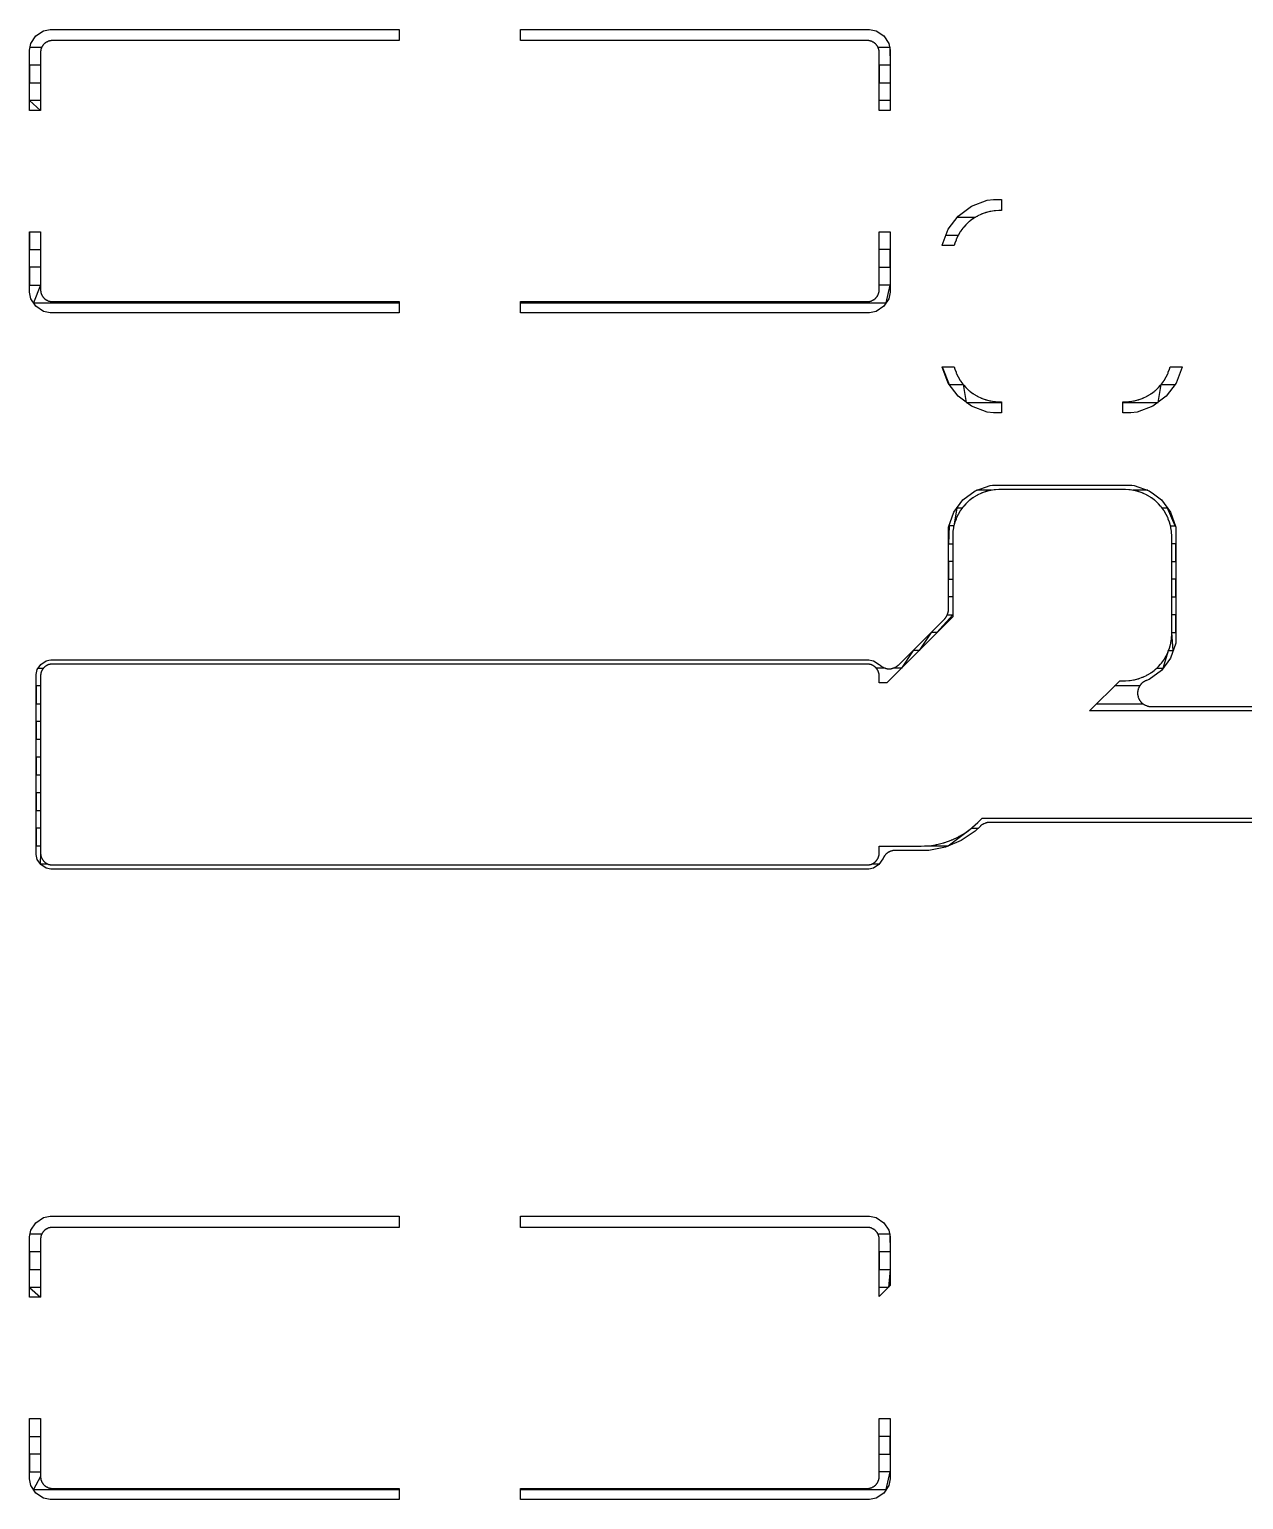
# Model space of a CAD drawing. Header units: metres. Extents: x 141.3 to 191.2, y -114.6 to -61.8.
# Drawn here: x 141.69 to 150.4, y -93.66 to -83.12 of the extents above; entities that cross this region are included whole.
import ezdxf

# ---------------------------------------------------------------- set-up
doc = ezdxf.new("R2010")
doc.units = ezdxf.units.M

msp = doc.modelspace()

# ---------------------------------------------------------------- linework, layer by layer
for points in [[(141.774, -83.377), (141.694, -83.377), (141.694, -83.504), (141.774, -83.504), (141.774, -83.632), (141.694, -83.632), (141.774, -83.703), (141.694, -83.703), (141.694, -83.27), (141.704, -83.222), (141.74, -83.168), (141.795, -83.131), (141.843, -83.122), (144.345, -83.122), (144.345, -83.202), (141.859, -83.202), (141.857, -83.202), (141.855, -83.202), (141.853, -83.202), (141.851, -83.202), (141.849, -83.202), (141.847, -83.203), (141.844, -83.203), (141.842, -83.203), (141.84, -83.204), (141.838, -83.204), (141.836, -83.205), (141.834, -83.205), (141.832, -83.206), (141.83, -83.207), (141.828, -83.207), (141.826, -83.208), (141.825, -83.209), (141.823, -83.21), (141.821, -83.211), (141.819, -83.212), (141.817, -83.213), (141.815, -83.214), (141.814, -83.215), (141.812, -83.216), (141.81, -83.217), (141.808, -83.218), (141.807, -83.22), (141.805, -83.221), (141.803, -83.222), (141.802, -83.224), (141.8, -83.225), (141.799, -83.226), (141.797, -83.228), (141.796, -83.23), (141.795, -83.231), (141.793, -83.233), (141.792, -83.234), (141.791, -83.236), (141.79, -83.238), (141.788, -83.239), (141.787, -83.241), (141.786, -83.243), (141.785, -83.245), (141.784, -83.247), (141.783, -83.248), (141.782, -83.25), (141.781, -83.252), (141.78, -83.254), (141.78, -83.256), (141.779, -83.258), (141.778, -83.26), (141.778, -83.262), (141.777, -83.264), (141.777, -83.266), (141.776, -83.268), (141.776, -83.27), (141.775, -83.272), (141.775, -83.274), (141.775, -83.276), (141.774, -83.278), (141.774, -83.28), (141.774, -83.282), (141.774, -83.285), (141.774, -83.287), (141.774, -83.703)], [(145.215, -83.202), (145.215, -83.122), (147.717, -83.122), (147.765, -83.131), (147.82, -83.168), (147.856, -83.222), (147.866, -83.27), (147.866, -83.703), (147.786, -83.703), (147.786, -83.287), (147.786, -83.285), (147.786, -83.282), (147.786, -83.28), (147.786, -83.278), (147.785, -83.276), (147.785, -83.274), (147.785, -83.272), (147.784, -83.27), (147.784, -83.268), (147.783, -83.266), (147.783, -83.264), (147.782, -83.262), (147.782, -83.26), (147.781, -83.258), (147.78, -83.256), (147.78, -83.254), (147.779, -83.252), (147.778, -83.25), (147.777, -83.248), (147.776, -83.247), (147.775, -83.245), (147.774, -83.243), (147.773, -83.241), (147.772, -83.239), (147.77, -83.238), (147.769, -83.236), (147.768, -83.234), (147.767, -83.233), (147.765, -83.231), (147.764, -83.23), (147.763, -83.228), (147.761, -83.226), (147.76, -83.225), (147.758, -83.224), (147.757, -83.222), (147.755, -83.221), (147.753, -83.22), (147.752, -83.218), (147.75, -83.217), (147.748, -83.216), (147.746, -83.215), (147.745, -83.214), (147.743, -83.213), (147.741, -83.212), (147.739, -83.211), (147.737, -83.21), (147.735, -83.209), (147.734, -83.208), (147.732, -83.207), (147.73, -83.207), (147.728, -83.206), (147.726, -83.205), (147.724, -83.205), (147.722, -83.204), (147.72, -83.204), (147.718, -83.203), (147.716, -83.203), (147.713, -83.203), (147.711, -83.202), (147.709, -83.202), (147.707, -83.202), (147.705, -83.202), (147.703, -83.202), (147.701, -83.202), (145.215, -83.202)], [(141.698, -83.249), (141.783, -83.249)], [(147.777, -83.249), (147.862, -83.249), (147.866, -83.377), (147.786, -83.377), (147.786, -83.504), (147.866, -83.504), (147.866, -83.632), (147.786, -83.632)], [(148.237, -84.671), (148.238, -84.668), (148.28, -84.555), (148.352, -84.46), (148.447, -84.388), (148.56, -84.346), (148.605, -84.341), (148.663, -84.341), (148.663, -84.421), (148.648, -84.421), (148.646, -84.421), (148.644, -84.421), (148.619, -84.422), (148.617, -84.422), (148.615, -84.423), (148.613, -84.423), (148.611, -84.423), (148.587, -84.427), (148.585, -84.427), (148.583, -84.427), (148.581, -84.428), (148.579, -84.428), (148.555, -84.434), (148.553, -84.435), (148.551, -84.435), (148.549, -84.436), (148.547, -84.437), (148.524, -84.445), (148.522, -84.446), (148.52, -84.447), (148.518, -84.447), (148.516, -84.448), (148.494, -84.459), (148.492, -84.46), (148.49, -84.461), (148.488, -84.462), (148.486, -84.463), (148.465, -84.475), (148.464, -84.476), (148.462, -84.477), (148.46, -84.479), (148.458, -84.48), (148.439, -84.494), (148.437, -84.496), (148.435, -84.497), (148.434, -84.498), (148.432, -84.5), (148.414, -84.516), (148.413, -84.518), (148.411, -84.519), (148.41, -84.521), (148.408, -84.522), (148.392, -84.54), (148.39, -84.542), (148.389, -84.543), (148.388, -84.545), (148.386, -84.547), (148.372, -84.566), (148.371, -84.568), (148.369, -84.57), (148.368, -84.572), (148.367, -84.573), (148.355, -84.594), (148.354, -84.596), (148.353, -84.598), (148.352, -84.6), (148.351, -84.602), (148.34, -84.624), (148.339, -84.626), (148.339, -84.628), (148.338, -84.63), (148.337, -84.632), (148.329, -84.655), (148.329, -84.655), (148.329, -84.655), (148.328, -84.657), (148.327, -84.659), (148.327, -84.661), (148.326, -84.663), (148.324, -84.671), (148.237, -84.671)], [(148.345, -84.468), (148.477, -84.468)], [(141.694, -84.572), (141.774, -84.572), (141.774, -84.988), (141.774, -84.99), (141.774, -84.993), (141.774, -84.995), (141.774, -84.997), (141.775, -84.999), (141.775, -85.001), (141.775, -85.003), (141.776, -85.005), (141.776, -85.007), (141.777, -85.009), (141.777, -85.011), (141.778, -85.013), (141.778, -85.015), (141.779, -85.017), (141.78, -85.019), (141.78, -85.021), (141.781, -85.023), (141.782, -85.025), (141.783, -85.027), (141.784, -85.028), (141.785, -85.03), (141.786, -85.032), (141.787, -85.034), (141.788, -85.036), (141.79, -85.037), (141.791, -85.039), (141.792, -85.041), (141.793, -85.042), (141.795, -85.044), (141.796, -85.045), (141.797, -85.047), (141.799, -85.049), (141.8, -85.05), (141.802, -85.051), (141.803, -85.053), (141.805, -85.054), (141.807, -85.055), (141.808, -85.057), (141.81, -85.058), (141.812, -85.059), (141.814, -85.06), (141.815, -85.061), (141.817, -85.062), (141.819, -85.063), (141.821, -85.064), (141.823, -85.065), (141.825, -85.066), (141.826, -85.067), (141.828, -85.068), (141.83, -85.068), (141.832, -85.069), (141.834, -85.07), (141.836, -85.07), (141.838, -85.071), (141.84, -85.071), (141.842, -85.072), (141.844, -85.072), (141.847, -85.072), (141.849, -85.073), (141.851, -85.073), (141.853, -85.073), (141.855, -85.073), (141.857, -85.073), (141.859, -85.073), (144.345, -85.073), (144.345, -85.153), (141.843, -85.153), (141.795, -85.144), (141.74, -85.107), (141.704, -85.053), (141.694, -85.005), (141.694, -84.572), (141.694, -84.7), (141.774, -84.7), (141.774, -84.827), (141.694, -84.827), (141.694, -84.955), (141.774, -84.955), (141.723, -85.082), (144.345, -85.082)], [(147.701, -85.073), (147.703, -85.073), (147.705, -85.073), (147.707, -85.073), (147.709, -85.073), (147.711, -85.073), (147.713, -85.072), (147.716, -85.072), (147.718, -85.072), (147.72, -85.071), (147.722, -85.071), (147.724, -85.07), (147.726, -85.07), (147.728, -85.069), (147.73, -85.068), (147.732, -85.068), (147.734, -85.067), (147.735, -85.066), (147.737, -85.065), (147.739, -85.064), (147.741, -85.063), (147.743, -85.062), (147.745, -85.061), (147.746, -85.06), (147.748, -85.059), (147.75, -85.058), (147.752, -85.057), (147.753, -85.055), (147.755, -85.054), (147.757, -85.053), (147.758, -85.051), (147.76, -85.05), (147.761, -85.049), (147.763, -85.047), (147.764, -85.045), (147.765, -85.044), (147.767, -85.042), (147.768, -85.041), (147.769, -85.039), (147.77, -85.037), (147.772, -85.036), (147.773, -85.034), (147.774, -85.032), (147.775, -85.03), (147.776, -85.028), (147.777, -85.027), (147.778, -85.025), (147.779, -85.023), (147.78, -85.021), (147.78, -85.019), (147.781, -85.017), (147.782, -85.015), (147.782, -85.013), (147.783, -85.011), (147.783, -85.009), (147.784, -85.007), (147.784, -85.005), (147.785, -85.003), (147.785, -85.001), (147.785, -84.999), (147.786, -84.997), (147.786, -84.995), (147.786, -84.993), (147.786, -84.99), (147.786, -84.988), (147.786, -84.572), (147.866, -84.572), (147.866, -85.005), (147.856, -85.053), (147.82, -85.107), (147.765, -85.144), (147.717, -85.153), (145.215, -85.153), (145.215, -85.073), (147.701, -85.073)], [(148.265, -84.596), (148.354, -84.596)], [(145.215, -85.082), (147.837, -85.082), (147.866, -84.955), (147.786, -84.955), (147.786, -84.827), (147.866, -84.827), (147.866, -84.7), (147.786, -84.7)], [(148.237, -85.541), (148.324, -85.541), (148.326, -85.549), (148.327, -85.551), (148.327, -85.553), (148.328, -85.555), (148.329, -85.557), (148.337, -85.58), (148.338, -85.582), (148.339, -85.584), (148.339, -85.586), (148.34, -85.588), (148.351, -85.61), (148.352, -85.612), (148.353, -85.614), (148.354, -85.616), (148.355, -85.618), (148.367, -85.639), (148.368, -85.64), (148.369, -85.642), (148.371, -85.644), (148.372, -85.646), (148.386, -85.665), (148.388, -85.667), (148.389, -85.669), (148.39, -85.67), (148.392, -85.672), (148.408, -85.69), (148.41, -85.691), (148.411, -85.693), (148.413, -85.694), (148.414, -85.696), (148.432, -85.712), (148.434, -85.714), (148.435, -85.715), (148.437, -85.716), (148.439, -85.718), (148.458, -85.732), (148.46, -85.733), (148.462, -85.735), (148.464, -85.736), (148.465, -85.737), (148.486, -85.749), (148.488, -85.75), (148.49, -85.751), (148.492, -85.752), (148.494, -85.753), (148.516, -85.764), (148.518, -85.765), (148.52, -85.765), (148.522, -85.766), (148.524, -85.767), (148.547, -85.775), (148.547, -85.775), (148.547, -85.775), (148.549, -85.776), (148.551, -85.777), (148.553, -85.777), (148.555, -85.778), (148.579, -85.784), (148.581, -85.784), (148.583, -85.785), (148.585, -85.785), (148.587, -85.785), (148.611, -85.789), (148.613, -85.789), (148.615, -85.789), (148.617, -85.79), (148.619, -85.79), (148.644, -85.791), (148.646, -85.791), (148.648, -85.791), (148.663, -85.791), (148.663, -85.871), (148.605, -85.871), (148.56, -85.866), (148.447, -85.824), (148.352, -85.752), (148.28, -85.657), (148.238, -85.544), (148.237, -85.541), (148.289, -85.668), (148.389, -85.668), (148.41, -85.796), (148.663, -85.796)], [(149.577, -85.79), (149.579, -85.79), (149.581, -85.789), (149.583, -85.789), (149.585, -85.789), (149.609, -85.785), (149.611, -85.785), (149.613, -85.785), (149.615, -85.784), (149.617, -85.784), (149.641, -85.778), (149.643, -85.777), (149.645, -85.777), (149.647, -85.776), (149.649, -85.775), (149.672, -85.767), (149.674, -85.766), (149.676, -85.765), (149.678, -85.765), (149.68, -85.764), (149.702, -85.753), (149.704, -85.752), (149.706, -85.751), (149.708, -85.75), (149.71, -85.749), (149.731, -85.737), (149.732, -85.736), (149.734, -85.735), (149.736, -85.733), (149.738, -85.732), (149.757, -85.718), (149.759, -85.716), (149.761, -85.715), (149.762, -85.714), (149.764, -85.712), (149.782, -85.696), (149.783, -85.694), (149.785, -85.693), (149.786, -85.691), (149.788, -85.69), (149.804, -85.672), (149.806, -85.67), (149.807, -85.669), (149.808, -85.667), (149.81, -85.665), (149.824, -85.646), (149.825, -85.644), (149.827, -85.642), (149.828, -85.64), (149.829, -85.639), (149.841, -85.618), (149.842, -85.616), (149.843, -85.614), (149.844, -85.612), (149.845, -85.61), (149.856, -85.588), (149.857, -85.586), (149.857, -85.584), (149.858, -85.582), (149.859, -85.58), (149.867, -85.557), (149.867, -85.557), (149.867, -85.557), (149.868, -85.555), (149.869, -85.553), (149.869, -85.551), (149.87, -85.549), (149.872, -85.541), (149.959, -85.541), (149.958, -85.544), (149.916, -85.657), (149.844, -85.752), (149.749, -85.824), (149.636, -85.866), (149.591, -85.871), (149.533, -85.871), (149.533, -85.791), (149.548, -85.791), (149.55, -85.791), (149.552, -85.791), (149.577, -85.79)], [(149.533, -85.796), (149.786, -85.796), (149.807, -85.668), (149.907, -85.668)], [(150.514, -88.808), (148.577, -88.808), (148.575, -88.808), (148.573, -88.808), (148.571, -88.808), (148.569, -88.808), (148.567, -88.808), (148.564, -88.808), (148.562, -88.809), (148.56, -88.809), (148.558, -88.81), (148.556, -88.81), (148.554, -88.811), (148.552, -88.811), (148.55, -88.812), (148.548, -88.812), (148.546, -88.813), (148.544, -88.814), (148.536, -88.817), (148.534, -88.818), (148.532, -88.819), (148.531, -88.82), (148.529, -88.821), (148.527, -88.822), (148.525, -88.823), (148.523, -88.824), (148.522, -88.825), (148.52, -88.826), (148.518, -88.828), (148.516, -88.829), (148.515, -88.83), (148.513, -88.832), (148.512, -88.833), (148.51, -88.834), (148.509, -88.836), (148.474, -88.87), (148.374, -88.937), (148.262, -88.984), (148.143, -89.008), (147.902, -89.008), (147.9, -89.008), (147.898, -89.008), (147.896, -89.008), (147.894, -89.008), (147.891, -89.008), (147.889, -89.008), (147.887, -89.009), (147.885, -89.009), (147.883, -89.01), (147.881, -89.01), (147.879, -89.011), (147.877, -89.011), (147.871, -89.013), (147.869, -89.014), (147.867, -89.014), (147.865, -89.015), (147.863, -89.016), (147.861, -89.017), (147.859, -89.018), (147.857, -89.019), (147.855, -89.019), (147.854, -89.02), (147.852, -89.022), (147.85, -89.023), (147.848, -89.024), (147.847, -89.025), (147.845, -89.026), (147.843, -89.027), (147.842, -89.029), (147.84, -89.03), (147.838, -89.031), (147.837, -89.033), (147.835, -89.034), (147.834, -89.036), (147.832, -89.037), (147.831, -89.039), (147.83, -89.041), (147.828, -89.042), (147.827, -89.044), (147.826, -89.045), (147.825, -89.047), (147.82, -89.055), (147.819, -89.056), (147.818, -89.058), (147.817, -89.06), (147.816, -89.062), (147.815, -89.064), (147.814, -89.065), (147.813, -89.067), (147.813, -89.068), (147.784, -89.11), (147.746, -89.136), (147.712, -89.143), (141.848, -89.143), (141.814, -89.136), (141.776, -89.11), (141.75, -89.072), (141.743, -89.038), (141.743, -87.746), (141.75, -87.712), (141.776, -87.674), (141.814, -87.648), (141.833, -87.644), (141.848, -87.641), (147.712, -87.641), (147.733, -87.646), (147.746, -87.648), (147.787, -87.676), (147.788, -87.676), (147.789, -87.678), (147.791, -87.679), (147.792, -87.681), (147.794, -87.682), (147.795, -87.683), (147.797, -87.685), (147.799, -87.686), (147.8, -87.687), (147.802, -87.688), (147.804, -87.69), (147.806, -87.691), (147.807, -87.692), (147.809, -87.693), (147.811, -87.694), (147.813, -87.695), (147.815, -87.695), (147.817, -87.696), (147.825, -87.7), (147.827, -87.7), (147.829, -87.701), (147.831, -87.702), (147.833, -87.702), (147.835, -87.703), (147.837, -87.704), (147.839, -87.704), (147.841, -87.704), (147.843, -87.705), (147.845, -87.705), (147.847, -87.705), (147.849, -87.706), (147.851, -87.706), (147.853, -87.706), (147.855, -87.706), (147.857, -87.706), (147.86, -87.706), (147.862, -87.706), (147.864, -87.706), (147.866, -87.706), (147.868, -87.705), (147.87, -87.705), (147.872, -87.705), (147.874, -87.704), (147.876, -87.704), (147.878, -87.704), (147.88, -87.703), (147.882, -87.702), (147.884, -87.702), (147.886, -87.701), (147.888, -87.7), (147.89, -87.7), (147.898, -87.696), (147.9, -87.695), (147.902, -87.695), (147.904, -87.694), (147.906, -87.693), (147.908, -87.692), (147.909, -87.691), (147.911, -87.69), (147.913, -87.688), (147.915, -87.687), (147.916, -87.686), (147.918, -87.685), (147.92, -87.683), (147.921, -87.682), (147.923, -87.681), (147.924, -87.679), (147.926, -87.678), (148.254, -87.349), (148.256, -87.348), (148.257, -87.346), (148.258, -87.345), (148.26, -87.343), (148.261, -87.342), (148.262, -87.34), (148.264, -87.338), (148.265, -87.336), (148.266, -87.335), (148.267, -87.333), (148.268, -87.331), (148.269, -87.329), (148.27, -87.327), (148.271, -87.326), (148.272, -87.324), (148.273, -87.322), (148.276, -87.314), (148.277, -87.312), (148.278, -87.31), (148.278, -87.308), (148.279, -87.306), (148.279, -87.304), (148.28, -87.302), (148.28, -87.3), (148.281, -87.298), (148.281, -87.296), (148.282, -87.294), (148.282, -87.291), (148.282, -87.289), (148.282, -87.287), (148.282, -87.285), (148.282, -87.283), (148.282, -87.281), (148.282, -86.706), (148.284, -86.69), (148.321, -86.583), (148.387, -86.495), (148.475, -86.429), (148.582, -86.392), (148.598, -86.39), (149.598, -86.39), (149.614, -86.392), (149.721, -86.429), (149.752, -86.452), (149.809, -86.495), (149.875, -86.583), (149.912, -86.69), (149.914, -86.706), (149.914, -87.506), (149.912, -87.522), (149.875, -87.629), (149.809, -87.717), (149.721, -87.783), (149.703, -87.789), (149.701, -87.79), (149.699, -87.79), (149.697, -87.791), (149.695, -87.792), (149.693, -87.793), (149.692, -87.794), (149.69, -87.795), (149.688, -87.796), (149.686, -87.797), (149.682, -87.8), (149.68, -87.801), (149.678, -87.802), (149.677, -87.803), (149.675, -87.805), (149.673, -87.806), (149.672, -87.807), (149.67, -87.809), (149.668, -87.81), (149.667, -87.812), (149.666, -87.813), (149.664, -87.815), (149.663, -87.816), (149.661, -87.818), (149.66, -87.819), (149.659, -87.821), (149.658, -87.823), (149.656, -87.825), (149.655, -87.826), (149.654, -87.828), (149.653, -87.83), (149.652, -87.832), (149.651, -87.834), (149.65, -87.836), (149.649, -87.837), (149.648, -87.839), (149.645, -87.847), (149.644, -87.849), (149.644, -87.851), (149.643, -87.853), (149.642, -87.855), (149.642, -87.857), (149.641, -87.859), (149.641, -87.861), (149.64, -87.863), (149.64, -87.865), (149.64, -87.868), (149.639, -87.87), (149.639, -87.872), (149.639, -87.874), (149.639, -87.876), (149.639, -87.878), (149.639, -87.88), (149.639, -87.882), (149.639, -87.884), (149.639, -87.886), (149.639, -87.888), (149.639, -87.89), (149.64, -87.892), (149.64, -87.895), (149.64, -87.897), (149.641, -87.899), (149.641, -87.901), (149.642, -87.903), (149.642, -87.905), (149.643, -87.907), (149.644, -87.909), (149.644, -87.911), (149.645, -87.913), (149.648, -87.921), (149.649, -87.923), (149.65, -87.924), (149.651, -87.926), (149.652, -87.928), (149.653, -87.93), (149.654, -87.932), (149.655, -87.934), (149.656, -87.935), (149.657, -87.937), (149.659, -87.939), (149.66, -87.94), (149.661, -87.942), (149.663, -87.944), (149.664, -87.945), (149.665, -87.947), (149.667, -87.948), (149.668, -87.95), (149.67, -87.951), (149.671, -87.952), (149.673, -87.954), (149.675, -87.955), (149.676, -87.956), (149.678, -87.958), (149.68, -87.959), (149.681, -87.96), (149.683, -87.961), (149.685, -87.962), (149.687, -87.963), (149.689, -87.964), (149.691, -87.965), (149.693, -87.966), (149.694, -87.967), (149.703, -87.97), (149.705, -87.971), (149.706, -87.972), (149.708, -87.972), (149.71, -87.973), (149.712, -87.973), (149.714, -87.974), (149.716, -87.974), (149.719, -87.975), (149.721, -87.975), (149.723, -87.976), (149.725, -87.976), (149.727, -87.976), (149.729, -87.976), (149.731, -87.976), (149.733, -87.976), (149.735, -87.976), (150.514, -87.976)], [(153.162, -88.007), (149.295, -88.007), (149.511, -87.791), (149.548, -87.791), (149.55, -87.791), (149.552, -87.791), (149.577, -87.79), (149.579, -87.79), (149.581, -87.789), (149.583, -87.789), (149.585, -87.789), (149.609, -87.785), (149.611, -87.785), (149.613, -87.785), (149.615, -87.784), (149.617, -87.784), (149.641, -87.778), (149.643, -87.777), (149.645, -87.777), (149.647, -87.776), (149.649, -87.775), (149.672, -87.767), (149.674, -87.766), (149.676, -87.765), (149.678, -87.765), (149.68, -87.764), (149.702, -87.753), (149.704, -87.752), (149.706, -87.751), (149.708, -87.75), (149.71, -87.749), (149.731, -87.737), (149.732, -87.736), (149.734, -87.735), (149.736, -87.733), (149.738, -87.732), (149.757, -87.718), (149.759, -87.716), (149.761, -87.715), (149.762, -87.714), (149.764, -87.712), (149.782, -87.696), (149.783, -87.694), (149.785, -87.693), (149.786, -87.691), (149.788, -87.69), (149.804, -87.672), (149.806, -87.67), (149.807, -87.669), (149.808, -87.667), (149.81, -87.665), (149.824, -87.646), (149.825, -87.644), (149.827, -87.642), (149.828, -87.64), (149.829, -87.639), (149.841, -87.618), (149.842, -87.616), (149.843, -87.614), (149.844, -87.612), (149.845, -87.61), (149.856, -87.588), (149.857, -87.586), (149.857, -87.584), (149.858, -87.582), (149.859, -87.58), (149.867, -87.557), (149.867, -87.557), (149.867, -87.557), (149.868, -87.555), (149.869, -87.553), (149.869, -87.551), (149.87, -87.549), (149.876, -87.525), (149.876, -87.523), (149.877, -87.521), (149.877, -87.519), (149.877, -87.517), (149.881, -87.493), (149.881, -87.491), (149.881, -87.489), (149.882, -87.487), (149.882, -87.485), (149.883, -87.46), (149.883, -87.458), (149.883, -87.456), (149.883, -86.756), (149.883, -86.754), (149.883, -86.752), (149.882, -86.727), (149.882, -86.725), (149.881, -86.723), (149.881, -86.721), (149.881, -86.719), (149.877, -86.695), (149.877, -86.693), (149.877, -86.691), (149.876, -86.689), (149.876, -86.687), (149.87, -86.663), (149.869, -86.661), (149.869, -86.659), (149.868, -86.657), (149.867, -86.655), (149.859, -86.632), (149.858, -86.63), (149.857, -86.628), (149.857, -86.626), (149.856, -86.624), (149.845, -86.602), (149.844, -86.6), (149.843, -86.598), (149.842, -86.596), (149.841, -86.594), (149.829, -86.573), (149.828, -86.572), (149.827, -86.57), (149.825, -86.568), (149.824, -86.566), (149.81, -86.547), (149.808, -86.545), (149.807, -86.543), (149.806, -86.542), (149.804, -86.54), (149.788, -86.522), (149.786, -86.521), (149.785, -86.519), (149.783, -86.518), (149.782, -86.516), (149.764, -86.5), (149.762, -86.498), (149.761, -86.497), (149.759, -86.496), (149.757, -86.494), (149.738, -86.48), (149.736, -86.479), (149.734, -86.477), (149.732, -86.476), (149.731, -86.475), (149.71, -86.463), (149.708, -86.462), (149.706, -86.461), (149.704, -86.46), (149.702, -86.459), (149.68, -86.448), (149.678, -86.447), (149.676, -86.447), (149.674, -86.446), (149.672, -86.445), (149.649, -86.437), (149.649, -86.437), (149.647, -86.436), (149.645, -86.435), (149.643, -86.435), (149.641, -86.434), (149.617, -86.428), (149.615, -86.428), (149.613, -86.427), (149.611, -86.427), (149.609, -86.427), (149.585, -86.423), (149.583, -86.423), (149.581, -86.423), (149.579, -86.422), (149.577, -86.422), (149.552, -86.421), (149.55, -86.421), (149.548, -86.421), (148.648, -86.421), (148.646, -86.421), (148.644, -86.421), (148.619, -86.422), (148.617, -86.422), (148.615, -86.423), (148.613, -86.423), (148.611, -86.423), (148.587, -86.427), (148.585, -86.427), (148.583, -86.427), (148.581, -86.428), (148.579, -86.428), (148.555, -86.434), (148.553, -86.435), (148.551, -86.435), (148.549, -86.436), (148.547, -86.437), (148.524, -86.445), (148.522, -86.446), (148.52, -86.447), (148.518, -86.447), (148.516, -86.448), (148.494, -86.459), (148.492, -86.46), (148.49, -86.461), (148.488, -86.462), (148.486, -86.463), (148.465, -86.475), (148.464, -86.476), (148.462, -86.477), (148.46, -86.479), (148.458, -86.48), (148.439, -86.494), (148.437, -86.496), (148.435, -86.497), (148.434, -86.498), (148.432, -86.5), (148.414, -86.516), (148.413, -86.518), (148.411, -86.519), (148.41, -86.521), (148.408, -86.522), (148.392, -86.54), (148.39, -86.542), (148.389, -86.543), (148.388, -86.545), (148.386, -86.547), (148.372, -86.566), (148.371, -86.568), (148.369, -86.57), (148.368, -86.572), (148.367, -86.573), (148.355, -86.594), (148.354, -86.596), (148.353, -86.598), (148.352, -86.6), (148.351, -86.602), (148.34, -86.624), (148.339, -86.626), (148.339, -86.628), (148.338, -86.63), (148.337, -86.632), (148.329, -86.655), (148.329, -86.655), (148.329, -86.655), (148.328, -86.657), (148.327, -86.659), (148.327, -86.661), (148.326, -86.663), (148.32, -86.687), (148.32, -86.689), (148.319, -86.691), (148.319, -86.693), (148.319, -86.695), (148.315, -86.719), (148.315, -86.721), (148.315, -86.723), (148.314, -86.725), (148.314, -86.727), (148.313, -86.752), (148.313, -86.754), (148.313, -86.756), (148.313, -87.333), (147.84, -87.807), (147.786, -87.807), (147.786, -87.757), (147.786, -87.755), (147.786, -87.753), (147.786, -87.751), (147.786, -87.749), (147.785, -87.747), (147.785, -87.745), (147.785, -87.742), (147.784, -87.74), (147.784, -87.738), (147.783, -87.736), (147.783, -87.734), (147.782, -87.732), (147.782, -87.73), (147.781, -87.728), (147.78, -87.726), (147.78, -87.724), (147.779, -87.723), (147.778, -87.721), (147.777, -87.719), (147.776, -87.717), (147.775, -87.715), (147.774, -87.713), (147.773, -87.712), (147.772, -87.71), (147.77, -87.708), (147.769, -87.706), (147.768, -87.705), (147.767, -87.703), (147.765, -87.701), (147.764, -87.7), (147.763, -87.698), (147.761, -87.697), (147.76, -87.695), (147.758, -87.694), (147.757, -87.693), (147.755, -87.691), (147.753, -87.69), (147.752, -87.689), (147.75, -87.688), (147.748, -87.686), (147.746, -87.685), (147.745, -87.684), (147.743, -87.683), (147.741, -87.682), (147.739, -87.681), (147.737, -87.68), (147.735, -87.679), (147.734, -87.678), (147.732, -87.678), (147.73, -87.677), (147.728, -87.676), (147.726, -87.676), (147.724, -87.675), (147.722, -87.675), (147.72, -87.674), (147.718, -87.674), (147.716, -87.673), (147.713, -87.673), (147.711, -87.673), (147.709, -87.672), (147.707, -87.672), (147.705, -87.672), (147.703, -87.672), (147.701, -87.672), (141.859, -87.672), (141.857, -87.672), (141.855, -87.672), (141.853, -87.672), (141.851, -87.672), (141.849, -87.673), (141.847, -87.673), (141.844, -87.673), (141.842, -87.674), (141.84, -87.674), (141.838, -87.675), (141.836, -87.675), (141.834, -87.676), (141.832, -87.676), (141.83, -87.677), (141.828, -87.678), (141.826, -87.678), (141.825, -87.679), (141.823, -87.68), (141.821, -87.681), (141.819, -87.682), (141.817, -87.683), (141.815, -87.684), (141.814, -87.685), (141.812, -87.686), (141.81, -87.688), (141.808, -87.689), (141.807, -87.69), (141.805, -87.691), (141.803, -87.693), (141.802, -87.694), (141.8, -87.695), (141.799, -87.697), (141.797, -87.698), (141.796, -87.7), (141.795, -87.701), (141.793, -87.703), (141.792, -87.705), (141.791, -87.706), (141.79, -87.708), (141.788, -87.71), (141.787, -87.712), (141.786, -87.713), (141.785, -87.715), (141.784, -87.717), (141.783, -87.719), (141.782, -87.721), (141.781, -87.723), (141.78, -87.724), (141.78, -87.726), (141.779, -87.728), (141.778, -87.73), (141.778, -87.732), (141.777, -87.734), (141.777, -87.736), (141.776, -87.738), (141.776, -87.74), (141.775, -87.742), (141.775, -87.745), (141.775, -87.747), (141.774, -87.749), (141.774, -87.751), (141.774, -87.753), (141.774, -87.755), (141.774, -87.757), (141.774, -89.027), (141.771, -89.104), (141.822, -89.104)], [(148.592, -86.426), (148.484, -86.426)], [(149.712, -86.426), (149.604, -86.426)], [(148.381, -86.554), (148.343, -86.554), (148.322, -86.681), (148.287, -86.681), (148.282, -86.809), (148.313, -86.809), (148.313, -86.936), (148.282, -86.936), (148.282, -87.064), (148.313, -87.064), (148.313, -87.191), (148.282, -87.191)], [(149.874, -86.681), (149.909, -86.681), (149.853, -86.554), (149.815, -86.554)], [(149.776, -87.701), (149.821, -87.701), (149.861, -87.574), (149.894, -87.574), (149.883, -87.446), (149.914, -87.446), (149.914, -87.319), (149.883, -87.319), (149.883, -87.191), (149.914, -87.191), (149.914, -87.064), (149.883, -87.064), (149.883, -86.936), (149.914, -86.936), (149.914, -86.809), (149.883, -86.809)], [(148.274, -87.319), (148.313, -87.319), (148.2, -87.446), (148.158, -87.446), (148.073, -87.574), (148.03, -87.574), (147.945, -87.701), (147.886, -87.701)], [(141.758, -87.701), (141.795, -87.701)], [(147.828, -87.701), (147.765, -87.701)], [(141.774, -87.829), (141.743, -87.829), (141.743, -87.956), (141.774, -87.956), (141.774, -88.084), (141.743, -88.084), (141.743, -88.211), (141.774, -88.211), (141.774, -88.339), (141.743, -88.339), (141.743, -88.466), (141.774, -88.466), (141.774, -88.594), (141.743, -88.594), (141.743, -88.721), (141.774, -88.721), (141.774, -88.849), (141.743, -88.849), (141.743, -88.976), (141.774, -88.976), (141.774, -89.027), (141.774, -89.029), (141.774, -89.031), (141.774, -89.033), (141.774, -89.035), (141.775, -89.037), (141.775, -89.039), (141.775, -89.042), (141.776, -89.044), (141.776, -89.046), (141.777, -89.048), (141.777, -89.05), (141.778, -89.052), (141.778, -89.054), (141.779, -89.056), (141.78, -89.058), (141.78, -89.06), (141.781, -89.061), (141.782, -89.063), (141.783, -89.065), (141.784, -89.067), (141.785, -89.069), (141.786, -89.071), (141.787, -89.072), (141.788, -89.074), (141.79, -89.076), (141.791, -89.078), (141.792, -89.079), (141.793, -89.081), (141.795, -89.083), (141.796, -89.084), (141.797, -89.086), (141.799, -89.087), (141.8, -89.089), (141.802, -89.09), (141.803, -89.091), (141.805, -89.093), (141.807, -89.094), (141.808, -89.095), (141.81, -89.096), (141.812, -89.098), (141.814, -89.099), (141.815, -89.1), (141.817, -89.101), (141.819, -89.102), (141.821, -89.103), (141.823, -89.104), (141.825, -89.105), (141.826, -89.106), (141.828, -89.106), (141.83, -89.107), (141.832, -89.108), (141.834, -89.108), (141.836, -89.109), (141.838, -89.109), (141.84, -89.11), (141.842, -89.11), (141.844, -89.111), (141.847, -89.111), (141.849, -89.111), (141.851, -89.112), (141.853, -89.112), (141.855, -89.112), (141.857, -89.112), (141.859, -89.112), (147.701, -89.112), (147.703, -89.112), (147.705, -89.112), (147.707, -89.112), (147.709, -89.112), (147.711, -89.111), (147.713, -89.111), (147.716, -89.111), (147.718, -89.11), (147.72, -89.11), (147.722, -89.109), (147.724, -89.109), (147.726, -89.108), (147.728, -89.108), (147.73, -89.107), (147.732, -89.106), (147.734, -89.106), (147.735, -89.105), (147.737, -89.104), (147.739, -89.103), (147.741, -89.102), (147.743, -89.101), (147.745, -89.1), (147.746, -89.099), (147.748, -89.098), (147.75, -89.096), (147.752, -89.095), (147.753, -89.094), (147.755, -89.093), (147.757, -89.091), (147.758, -89.09), (147.76, -89.089), (147.761, -89.087), (147.763, -89.086), (147.764, -89.084), (147.765, -89.083), (147.767, -89.081), (147.768, -89.079), (147.769, -89.078), (147.77, -89.076), (147.772, -89.074), (147.773, -89.072), (147.774, -89.071), (147.775, -89.069), (147.776, -89.067), (147.777, -89.065), (147.778, -89.063), (147.779, -89.061), (147.78, -89.06), (147.78, -89.058), (147.781, -89.056), (147.782, -89.054), (147.782, -89.052), (147.783, -89.05), (147.783, -89.048), (147.784, -89.046), (147.784, -89.044), (147.785, -89.042), (147.785, -89.039), (147.785, -89.037), (147.786, -89.035), (147.786, -89.033), (147.786, -89.031), (147.786, -89.029), (147.786, -89.027), (147.786, -88.977), (148.082, -88.977), (148.084, -88.977), (148.086, -88.977), (148.135, -88.975), (148.137, -88.975), (148.139, -88.974), (148.141, -88.974), (148.144, -88.974), (148.192, -88.967), (148.194, -88.966), (148.196, -88.966), (148.198, -88.966), (148.2, -88.965), (148.248, -88.953), (148.25, -88.953), (148.252, -88.952), (148.254, -88.951), (148.256, -88.951), (148.302, -88.934), (148.304, -88.933), (148.306, -88.933), (148.308, -88.932), (148.31, -88.931), (148.354, -88.91), (148.356, -88.909), (148.358, -88.908), (148.36, -88.907), (148.362, -88.906), (148.404, -88.881), (148.405, -88.88), (148.407, -88.879), (148.409, -88.877), (148.411, -88.876), (148.45, -88.847), (148.452, -88.846), (148.453, -88.844), (148.455, -88.843), (148.456, -88.842), (148.493, -88.809), (148.494, -88.807), (148.496, -88.806), (148.525, -88.777), (153.002, -88.777)], [(149.654, -87.829), (149.473, -87.829)], [(149.346, -87.956), (149.676, -87.956)], [(148.11, -88.976), (148.28, -88.976), (148.448, -88.849), (148.496, -88.849)], [(147.738, -89.104), (147.789, -89.104)], [(141.774, -91.886), (141.694, -91.886), (141.694, -92.013), (141.774, -92.013), (141.774, -92.141), (141.694, -92.141), (141.774, -92.212), (141.694, -92.212), (141.694, -91.779), (141.704, -91.731), (141.74, -91.677), (141.795, -91.64), (141.843, -91.631), (144.345, -91.631), (144.345, -91.711), (141.859, -91.711), (141.857, -91.711), (141.855, -91.711), (141.853, -91.711), (141.851, -91.711), (141.849, -91.711), (141.847, -91.712), (141.844, -91.712), (141.842, -91.712), (141.84, -91.713), (141.838, -91.713), (141.836, -91.714), (141.834, -91.714), (141.832, -91.715), (141.83, -91.716), (141.828, -91.716), (141.826, -91.717), (141.825, -91.718), (141.823, -91.719), (141.821, -91.72), (141.819, -91.721), (141.817, -91.722), (141.815, -91.723), (141.814, -91.724), (141.812, -91.725), (141.81, -91.726), (141.808, -91.727), (141.807, -91.729), (141.805, -91.73), (141.803, -91.731), (141.802, -91.733), (141.8, -91.734), (141.799, -91.735), (141.797, -91.737), (141.796, -91.739), (141.795, -91.74), (141.793, -91.742), (141.792, -91.743), (141.791, -91.745), (141.79, -91.747), (141.788, -91.748), (141.787, -91.75), (141.786, -91.752), (141.785, -91.754), (141.784, -91.756), (141.783, -91.757), (141.782, -91.759), (141.781, -91.761), (141.78, -91.763), (141.78, -91.765), (141.779, -91.767), (141.778, -91.769), (141.778, -91.771), (141.777, -91.773), (141.777, -91.775), (141.776, -91.777), (141.776, -91.779), (141.775, -91.781), (141.775, -91.783), (141.775, -91.785), (141.774, -91.787), (141.774, -91.789), (141.774, -91.791), (141.774, -91.794), (141.774, -91.796), (141.774, -92.212)], [(145.215, -91.711), (145.215, -91.631), (147.717, -91.631), (147.765, -91.64), (147.82, -91.677), (147.856, -91.731), (147.866, -91.779), (147.866, -92.127), (147.786, -92.207), (147.786, -91.796), (147.786, -91.794), (147.786, -91.791), (147.786, -91.789), (147.786, -91.787), (147.785, -91.785), (147.785, -91.783), (147.785, -91.781), (147.784, -91.779), (147.784, -91.777), (147.783, -91.775), (147.783, -91.773), (147.782, -91.771), (147.782, -91.769), (147.781, -91.767), (147.78, -91.765), (147.78, -91.763), (147.779, -91.761), (147.778, -91.759), (147.777, -91.757), (147.776, -91.756), (147.775, -91.754), (147.774, -91.752), (147.773, -91.75), (147.772, -91.748), (147.77, -91.747), (147.769, -91.745), (147.768, -91.743), (147.767, -91.742), (147.765, -91.74), (147.764, -91.739), (147.763, -91.737), (147.761, -91.735), (147.76, -91.734), (147.758, -91.733), (147.757, -91.731), (147.755, -91.73), (147.753, -91.729), (147.752, -91.727), (147.75, -91.726), (147.748, -91.725), (147.746, -91.724), (147.745, -91.723), (147.743, -91.722), (147.741, -91.721), (147.739, -91.72), (147.737, -91.719), (147.735, -91.718), (147.734, -91.717), (147.732, -91.716), (147.73, -91.716), (147.728, -91.715), (147.726, -91.714), (147.724, -91.714), (147.722, -91.713), (147.72, -91.713), (147.718, -91.712), (147.716, -91.712), (147.713, -91.712), (147.711, -91.711), (147.709, -91.711), (147.707, -91.711), (147.705, -91.711), (147.703, -91.711), (147.701, -91.711), (145.215, -91.711)], [(141.698, -91.758), (141.783, -91.758)], [(147.777, -91.758), (147.862, -91.758), (147.866, -91.886), (147.786, -91.886), (147.786, -92.013), (147.866, -92.013), (147.853, -92.141), (147.786, -92.141)], [(141.694, -93.209), (141.774, -93.209), (141.774, -93.336), (141.694, -93.336), (141.694, -93.464), (141.774, -93.464), (141.774, -93.497), (141.774, -93.499), (141.774, -93.502), (141.774, -93.504), (141.774, -93.506), (141.775, -93.508), (141.775, -93.51), (141.775, -93.512), (141.776, -93.514), (141.776, -93.516), (141.777, -93.518), (141.777, -93.52), (141.778, -93.522), (141.778, -93.524), (141.779, -93.526), (141.78, -93.528), (141.78, -93.53), (141.781, -93.532), (141.782, -93.534), (141.783, -93.536), (141.784, -93.537), (141.785, -93.539), (141.786, -93.541), (141.787, -93.543), (141.788, -93.545), (141.79, -93.546), (141.791, -93.548), (141.792, -93.55), (141.793, -93.551), (141.795, -93.553), (141.796, -93.554), (141.797, -93.556), (141.799, -93.558), (141.8, -93.559), (141.802, -93.56), (141.803, -93.562), (141.805, -93.563), (141.807, -93.564), (141.808, -93.566), (141.81, -93.567), (141.812, -93.568), (141.814, -93.569), (141.815, -93.57), (141.817, -93.571), (141.819, -93.572), (141.821, -93.573), (141.823, -93.574), (141.825, -93.575), (141.826, -93.576), (141.828, -93.577), (141.83, -93.577), (141.832, -93.578), (141.834, -93.579), (141.836, -93.579), (141.838, -93.58), (141.84, -93.58), (141.842, -93.581), (141.844, -93.581), (141.847, -93.581), (141.849, -93.582), (141.851, -93.582), (141.853, -93.582), (141.855, -93.582), (141.857, -93.582), (141.859, -93.582), (144.345, -93.582), (144.345, -93.662), (141.843, -93.662), (141.795, -93.653), (141.74, -93.616), (141.704, -93.562), (141.694, -93.514), (141.694, -93.082), (141.774, -93.082), (141.774, -93.497), (141.723, -93.591), (144.345, -93.591)], [(147.701, -93.582), (147.703, -93.582), (147.705, -93.582), (147.707, -93.582), (147.709, -93.582), (147.711, -93.582), (147.713, -93.581), (147.716, -93.581), (147.718, -93.581), (147.72, -93.58), (147.722, -93.58), (147.724, -93.579), (147.726, -93.579), (147.728, -93.578), (147.73, -93.577), (147.732, -93.577), (147.734, -93.576), (147.735, -93.575), (147.737, -93.574), (147.739, -93.573), (147.741, -93.572), (147.743, -93.571), (147.745, -93.57), (147.746, -93.569), (147.748, -93.568), (147.75, -93.567), (147.752, -93.566), (147.753, -93.564), (147.755, -93.563), (147.757, -93.562), (147.758, -93.56), (147.76, -93.559), (147.761, -93.558), (147.763, -93.556), (147.764, -93.554), (147.765, -93.553), (147.767, -93.551), (147.768, -93.55), (147.769, -93.548), (147.77, -93.546), (147.772, -93.545), (147.773, -93.543), (147.774, -93.541), (147.775, -93.539), (147.776, -93.537), (147.777, -93.536), (147.778, -93.534), (147.779, -93.532), (147.78, -93.53), (147.78, -93.528), (147.781, -93.526), (147.782, -93.524), (147.782, -93.522), (147.783, -93.52), (147.783, -93.518), (147.784, -93.516), (147.784, -93.514), (147.785, -93.512), (147.785, -93.51), (147.785, -93.508), (147.786, -93.506), (147.786, -93.504), (147.786, -93.502), (147.786, -93.499), (147.786, -93.497), (147.786, -93.082), (147.866, -93.082), (147.866, -93.514), (147.856, -93.562), (147.82, -93.616), (147.765, -93.653), (147.717, -93.662), (145.215, -93.662), (145.215, -93.582), (147.701, -93.582)], [(145.215, -93.591), (147.837, -93.591), (147.866, -93.464), (147.786, -93.464), (147.786, -93.336), (147.866, -93.336), (147.866, -93.209), (147.786, -93.209)]]:
    msp.add_lwpolyline(points)

doc.saveas('drawing.dxf')
